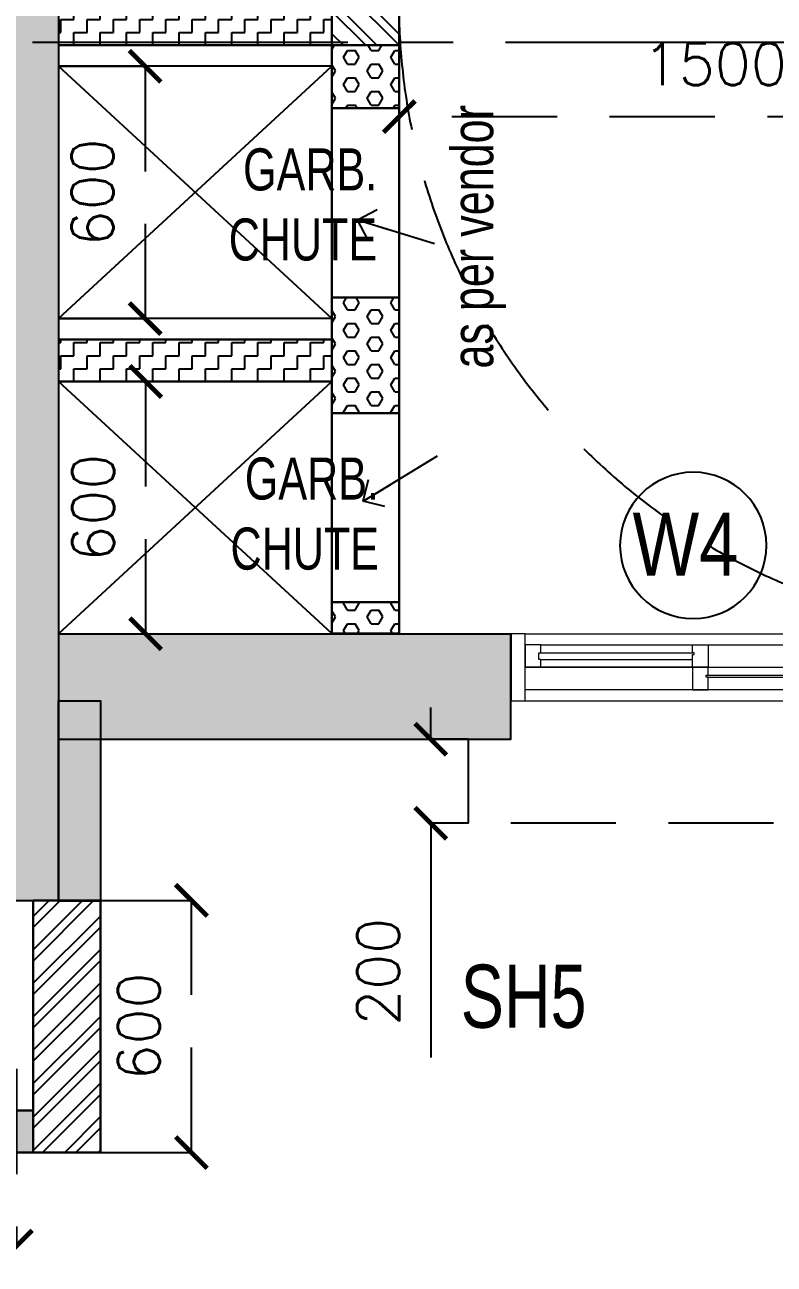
# Model space of a CAD drawing. Header units: millimetres. Extents: x 1124992 to 1258557, y -5767803 to -5695799.
# Drawn here: x 1196852 to 1198633, y -5720474 to -5717525 of the extents above; entities that cross this region are included whole.
import ezdxf
from ezdxf.enums import TextEntityAlignment as Align

# ---------------------------------------------------------------- set-up
doc = ezdxf.new("R2010")
doc.units = ezdxf.units.MM
doc.header["$LTSCALE"] = 1000
doc.header["$MEASUREMENT"] = 0
for name, pattern in [('$1$AUDIT_D_120904163729-0', [0]), ('$36$HIDDEN', [0.375, 0.25, -0.125]), ('3BHK-A$0$AUDIT_D_120904163729-0', [0]), ('AUDIT_D_120904163729-0', [0]), ('T8 - TYPICAL FLOOR CORE$0$AUDIT_D_120904163729-0', [0]), ('T8 - TYPICAL FLOOR CORE$0$HIDDEN', [0.375, 0.25, -0.125]), ('T8 - TYPICAL FLOOR CORE$0$T8 - TYPICAL FLOOR CORE$0$T10-TYPICAL FLOOR CORE$0$HIDDEN', [0.375, 0.25, -0.125]), ('T8(T9 IS SIMILAR) - DIMENSION & TEXTING$0$HIDDEN', [0.375, 0.25, -0.125]), ('T8(T9 IS SIMILAR) - TYPICAL FLOOR ELEVATION$0$AUDIT_D_120904163729-0', [0]), ('T8(T9 IS SIMILAR) - TYPICAL FLOOR ELEVATION$0$HIDDEN', [0.375, 0.25, -0.125]), ('T8_REFUGE COLUMNS$0$CENTER2', [1.125, 0.75, -0.125, 0.125, -0.125])]:
    doc.linetypes.add(name, pattern=pattern)
doc.layers.get('0').update_dxf_attribs({"linetype": 'AUDIT_D_120904163729-0'})
for name, color, linetype in [('$0$A-HATCH -160', 251, '$1$AUDIT_D_120904163729-0'), ('$21$A-DIMENSIONS', 2, '$36$HIDDEN'), ('3BHK-A$0$A-HATCH -160', 251, '3BHK-A$0$AUDIT_D_120904163729-0'), ('T8 - TYPICAL FLOOR CORE$0$A-DIMENSIONS', 2, 'T8 - TYPICAL FLOOR CORE$0$HIDDEN'), ('T8 - TYPICAL FLOOR CORE$0$A-HATCH -160', 251, 'T8 - TYPICAL FLOOR CORE$0$AUDIT_D_120904163729-0'), ('T8 - TYPICAL FLOOR CORE$0$HATCH', 8, 'Continuous'), ('T8 - TYPICAL FLOOR CORE$0$STRUC DIM', 30, 'Continuous'), ('T8 - TYPICAL FLOOR CORE$0$T8 - TYPICAL FLOOR CORE$0$CUT-OUT', 49, 'Continuous'), ('T8 - TYPICAL FLOOR CORE$0$T8 - TYPICAL FLOOR CORE$0$T10-TYPICAL FLOOR CORE$0$A-SLAB SUNK-AC LEDGES', 251, 'T8 - TYPICAL FLOOR CORE$0$T8 - TYPICAL FLOOR CORE$0$T10-TYPICAL FLOOR CORE$0$HIDDEN'), ('T8 - TYPICAL FLOOR CORE$1$a-window-no', 125, 'Continuous'), ('T8(T9 IS SIMILAR) - DIMENSION & TEXTING$0$A-DIMENSIONS', 2, 'T8(T9 IS SIMILAR) - DIMENSION & TEXTING$0$HIDDEN'), ('T8(T9 IS SIMILAR) - TYPICAL FLOOR ELEVATION$0$A-DIM', 1, 'T8(T9 IS SIMILAR) - TYPICAL FLOOR ELEVATION$0$AUDIT_D_120904163729-0'), ('T8(T9 IS SIMILAR) - TYPICAL FLOOR ELEVATION$0$A-WALL-FEATURES', 6, 'T8(T9 IS SIMILAR) - TYPICAL FLOOR ELEVATION$0$AUDIT_D_120904163729-0'), ('T8_REFUGE COLUMNS$0$A-CENTERLINE', 193, 'T8_REFUGE COLUMNS$0$CENTER2'), ('T8_REFUGE COLUMNS$0$A-RCC COLS', 3, 'Continuous'), ('T8_REFUGE COLUMNS$0$A-SHEAR WALL THICKENING', 3, 'Continuous'), ('T8_TYPICAL COLUMNS$0$A-RCC COLS', 3, 'Continuous'), ('T8_TYPICAL COLUMNS$1$A-SHEAR WALL THICKENING', 3, 'Continuous')]:
    doc.layers.add(name, color=color, linetype=linetype)
for name, color, linetype, lineweight in [('3BHK-A$0$$1$A-WALL- 160', 6, 'Continuous', 30), ('T8 - TYPICAL FLOOR CORE$0$A-WALL- 160', 6, 'Continuous', 30), ('T8 - TYPICAL FLOOR CORE$0$T8 - TYPICAL FLOOR CORE$0$A-WALL- 160', 6, 'Continuous', 30), ('T8 - TYPICAL FLOOR CORE$0$T8 - TYPICAL FLOOR CORE$1$a-Text', 4, 'Continuous', 0), ('T8 - TYPICAL FLOOR CORE$0$Window', 4, 'Continuous', 20), ('T8(T9 IS SIMILAR) - DIMENSION & TEXTING$0$T8 - TYPICAL FLOOR CORE$0$a-Text', 4, 'Continuous', 0), ('T8(T9 IS SIMILAR)$0$D&W', 8, 'Continuous', 25)]:
    doc.layers.add(name, color=color, linetype=linetype, lineweight=lineweight)
doc.layers.add('T8_REFUGE COLUMNS$1$COL-HATCH', color=7, linetype='Continuous', lineweight=25, true_color=0xa3a3a3)
doc.styles.add('T8 - TYPICAL FLOOR CORE$0$Romans 1', font='romans.shx', dxfattribs={"height": 100})
doc.styles.add('T8 - TYPICAL FLOOR CORE$0$T8 - TYPICAL FLOOR CORE$1$ARIAL ARROW', font='swisscl.ttf')
doc.styles.add('T8 - TYPICAL FLOOR CORE$1$LODHA STANDERD', font='sanss___.ttf')
doc.styles.add('T8(T9 IS SIMILAR) - DIMENSION & TEXTING$0$Romans 1', font='romans.shx', dxfattribs={"height": 100})
doc.styles.add('T8(T9 IS SIMILAR) - DIMENSION & TEXTING$0$T8 - TYPICAL FLOOR CORE$0$ARIAL ARROW', font='swisscl.ttf')
doc.styles.add('T8(T9 IS SIMILAR) - TYPICAL FLOOR ELEVATION$0$Romans 1', font='romans.shx', dxfattribs={"height": 100})
doc.dimstyles.new('T8 - TYPICAL FLOOR CORE$0$ALPINE S', dxfattribs={"dimscale": 0, "dimtxt": 100, "dimasz": 75, "dimexe": 0, "dimexo": 0, "dimgap": 75, "dimtad": 1, "dimdec": 0, "dimzin": 0, "dimdsep": 46, "dimtxsty": 'T8 - TYPICAL FLOOR CORE$0$Romans 1', "dimblk": 'T8 - TYPICAL FLOOR CORE$0$_ArchTick', "dimcen": 0.09, "dimclrd": 256, "dimclre": 256, "dimclrt": 7, "dimadec": 0, "dimazin": 0, "dimtfac": 1, "dimtdec": 0, "dimtofl": 0, "dimtmove": 1, "dimatfit": 0, "dimldrblk": 'T8 - TYPICAL FLOOR CORE$0$_Open90', "dimfxl": 1, "dimtolj": 1, "dimtzin": 0, "dimarcsym": 0})
doc.dimstyles.new('T8(T9 IS SIMILAR) - DIMENSION & TEXTING$0$ALPINE S', dxfattribs={"dimscale": 0, "dimtxt": 100, "dimasz": 75, "dimexe": 0, "dimexo": 0, "dimgap": 75, "dimtad": 1, "dimdec": 0, "dimzin": 0, "dimdsep": 46, "dimtxsty": 'T8(T9 IS SIMILAR) - DIMENSION & TEXTING$0$Romans 1', "dimblk": 'T8(T9 IS SIMILAR) - DIMENSION & TEXTING$0$_ArchTick', "dimcen": 0.09, "dimclrd": 256, "dimclre": 256, "dimclrt": 7, "dimadec": 0, "dimazin": 0, "dimtfac": 1, "dimtdec": 0, "dimtofl": 0, "dimtmove": 1, "dimatfit": 0, "dimldrblk": 'T8(T9 IS SIMILAR) - DIMENSION & TEXTING$0$_Open90', "dimfxl": 1, "dimtolj": 1, "dimtzin": 0, "dimarcsym": 0})
doc.dimstyles.new('T8(T9 IS SIMILAR) - TYPICAL FLOOR ELEVATION$0$ALPINE S', dxfattribs={"dimscale": 0, "dimtxt": 100, "dimasz": 75, "dimexe": 0, "dimexo": 0, "dimgap": 75, "dimtad": 1, "dimdec": 0, "dimzin": 0, "dimdsep": 46, "dimtxsty": 'T8(T9 IS SIMILAR) - TYPICAL FLOOR ELEVATION$0$Romans 1', "dimblk": 'T8(T9 IS SIMILAR) - TYPICAL FLOOR ELEVATION$0$_ArchTick', "dimcen": 0.09, "dimclrd": 256, "dimclre": 256, "dimclrt": 7, "dimadec": 0, "dimazin": 0, "dimtfac": 1, "dimtdec": 0, "dimtofl": 0, "dimtmove": 1, "dimatfit": 0, "dimldrblk": 'T8(T9 IS SIMILAR) - TYPICAL FLOOR ELEVATION$0$_Open90', "dimfxl": 1, "dimtolj": 1, "dimtzin": 0, "dimarcsym": 0})

# ---------------------------------------------------------------- blocks, each defined once
blk = doc.blocks.new('T8(T9 IS SIMILAR) - DIMENSION & TEXTING$0$_ArchTick')
at = {"color": 0, "linetype": 'ByBlock', "const_width": 0.15}
blk.add_lwpolyline([(-0.5, -0.5), (0.5, 0.5)], dxfattribs=at)
blk = doc.blocks.new('*D208')
at = {"layer": 'T8(T9 IS SIMILAR) - DIMENSION & TEXTING$0$A-DIMENSIONS', "linetype": 'T8(T9 IS SIMILAR) - DIMENSION & TEXTING$0$HIDDEN', "lineweight": -2, "transparency": 16777216}
for p, q in [((1196232.2, -5720005.3), (1196232.2, -5720431.1)), ((1196831.9, -5720009.6), (1196831.9, -5720431.1))]:
    blk.add_line(p, q, dxfattribs=at)
at = {"layer": 'T8(T9 IS SIMILAR) - DIMENSION & TEXTING$0$A-DIMENSIONS', "lineweight": -2, "transparency": 16777216}
blk.add_line((1196232.2, -5720431.1), (1196831.9, -5720431.1), dxfattribs=at)
at = {"layer": 'T8(T9 IS SIMILAR) - DIMENSION & TEXTING$0$A-DIMENSIONS', "linetype": 'ByBlock', "lineweight": -2, "transparency": 16777216, "xscale": 75, "yscale": 75, "zscale": 75, "rotation": 180}
blk.add_blockref('T8(T9 IS SIMILAR) - DIMENSION & TEXTING$0$_ArchTick', (1196232.2, -5720431.1), dxfattribs=at)
at = {"layer": 'T8(T9 IS SIMILAR) - DIMENSION & TEXTING$0$A-DIMENSIONS', "linetype": 'ByBlock', "lineweight": -2, "transparency": 16777216, "xscale": 75, "yscale": 75, "zscale": 75}
blk.add_blockref('T8(T9 IS SIMILAR) - DIMENSION & TEXTING$0$_ArchTick', (1196831.9, -5720431.1), dxfattribs=at)
at = {"layer": 'T8(T9 IS SIMILAR) - DIMENSION & TEXTING$0$A-DIMENSIONS', "color": 7, "linetype": 'ByBlock', "transparency": 16777216, "insert": (1196532.1, -5720306.1), "char_height": 100, "attachment_point": 5, "style": 'T8(T9 IS SIMILAR) - DIMENSION & TEXTING$0$Romans 1', "bg_fill": 3, "box_fill_scale": 1.25, "bg_fill_color": 256, "bg_fill_true_color": 13158600, "bg_fill_transparency": 0}
blk.add_mtext('\\A1;600', dxfattribs=at)
blk = doc.blocks.new('T8(T9 IS SIMILAR) - DIMENSION & TEXTING$0$_Open90')
at = {"color": 0, "linetype": 'ByBlock', "lineweight": -2}
for p, q in [((-0.5, 0.5), (0, 0)), ((0, 0), (-1, 0)), ((0, 0), (-0.5, -0.5))]:
    blk.add_line(p, q, dxfattribs=at)
blk = doc.blocks.new('*D170')
at = {"layer": 'T8(T9 IS SIMILAR) - DIMENSION & TEXTING$0$A-DIMENSIONS', "linetype": 'T8(T9 IS SIMILAR) - DIMENSION & TEXTING$0$HIDDEN', "lineweight": -2, "transparency": 16777216}
for p, q in [((1197031.9, -5719608.6), (1197248, -5719608.6)), ((1197031.9, -5720208.6), (1197248, -5720208.6))]:
    blk.add_line(p, q, dxfattribs=at)
at = {"layer": 'T8(T9 IS SIMILAR) - DIMENSION & TEXTING$0$A-DIMENSIONS', "lineweight": -2, "transparency": 16777216}
blk.add_line((1197248, -5720208.6), (1197248, -5719608.6), dxfattribs=at)
at = {"layer": 'T8(T9 IS SIMILAR) - DIMENSION & TEXTING$0$A-DIMENSIONS', "linetype": 'ByBlock', "lineweight": -2, "transparency": 16777216, "xscale": 75, "yscale": 75, "zscale": 75}
for p, rotation in [((1197248, -5719608.6), 90), ((1197248, -5720208.6), 270)]:
    blk.add_blockref('T8(T9 IS SIMILAR) - DIMENSION & TEXTING$0$_ArchTick', p, dxfattribs=dict(at, rotation=rotation))
at = {"layer": 'T8(T9 IS SIMILAR) - DIMENSION & TEXTING$0$A-DIMENSIONS', "color": 7, "linetype": 'ByBlock', "transparency": 16777216, "insert": (1197123, -5719908.6), "char_height": 100, "attachment_point": 5, "rotation": 90, "style": 'T8(T9 IS SIMILAR) - DIMENSION & TEXTING$0$Romans 1'}
blk.add_mtext('\\A1;600', dxfattribs=at)
blk = doc.blocks.new('T8_REFUGE COLUMNS$0$A$C277F3394')
at = {"layer": 'T8_REFUGE COLUMNS$0$A-SHEAR WALL THICKENING', "linetype": 'ByBlock', "true_color": 0xa3a3a3}
h = blk.add_hatch(color=253, dxfattribs=at)
h.dxf.hatch_style = 1
h.paths.add_polyline_path([(-8060.3, -385.5), (-8160.2, -385.5), (-8160.2, 90.8), (-8060.3, 90.8)])
at = {"layer": 'T8_REFUGE COLUMNS$0$A-SHEAR WALL THICKENING', "linetype": 'ByBlock'}
blk.add_lwpolyline([(-8060.3, -385.5), (-8160.2, -385.5), (-8160.2, 90.8), (-8060.3, 90.8)], close=True, dxfattribs=at)
blk = doc.blocks.new('T8_REFUGE COLUMNS$0$A$C46A13422')
at = {"layer": 'T8_REFUGE COLUMNS$0$A-SHEAR WALL THICKENING', "linetype": 'ByBlock'}
blk.add_blockref('T8_REFUGE COLUMNS$0$A$C277F3394', (-5609.8, -7500), dxfattribs=at)
blk = doc.blocks.new('T8_REFUGE COLUMNS')
at = {"layer": 'T8_REFUGE COLUMNS$1$COL-HATCH', "linetype": 'ByBlock'}
h = blk.add_hatch(color=256, dxfattribs=at)
h.dxf.hatch_style = 1
h.paths.add_polyline_path([(1196682.1, -5715374.9), (1196932.1, -5715374.9), (1196932.1, -5719609.9), (1196682.1, -5719609.9)])
h = blk.add_hatch(color=256, dxfattribs=at)
h.dxf.hatch_style = 1
h.paths.add_polyline_path([(1198007.1, -5718974.9), (1196932.1, -5718974.9), (1196932.1, -5719224.9), (1198007.1, -5719224.9)])
at = {"layer": 'T8_REFUGE COLUMNS$0$A-CENTERLINE'}
blk.add_line((1223494.9, -5717567.4), (1182495.9, -5717567.4), dxfattribs=at)
at = {"layer": 'T8_REFUGE COLUMNS$0$A-RCC COLS', "linetype": 'ByBlock'}
for points in [[(1196682.1, -5715374.9), (1196932.1, -5715374.9), (1196932.1, -5719609.9), (1196682.1, -5719609.9)], [(1198007.1, -5718974.9), (1196932.1, -5718974.9), (1196932.1, -5719224.9), (1198007.1, -5719224.9)]]:
    blk.add_lwpolyline(points, close=True, dxfattribs=at)
blk.add_blockref('T8_REFUGE COLUMNS$0$A$C46A13422', (1210702.1, -5711724.9), dxfattribs=at)
blk = doc.blocks.new('T8_TYPICAL COLUMNS$0$A$C277F3394')
at = {"layer": 'T8_TYPICAL COLUMNS$1$A-SHEAR WALL THICKENING', "linetype": 'ByBlock'}
h = blk.add_hatch(color=31, dxfattribs=at)
h.dxf.hatch_style = 1
h.paths.add_polyline_path([(-8060.3, -385.5), (-8160.2, -385.5), (-8160.2, 90.8), (-8060.3, 90.8)])
blk.add_lwpolyline([(-8060.3, -385.5), (-8160.2, -385.5), (-8160.2, 90.8), (-8060.3, 90.8)], close=True, dxfattribs=at)
blk = doc.blocks.new('T8_TYPICAL COLUMNS$0$A$C46A13422')
at = {"layer": 'T8_TYPICAL COLUMNS$1$A-SHEAR WALL THICKENING', "linetype": 'ByBlock'}
blk.add_blockref('T8_TYPICAL COLUMNS$0$A$C277F3394', (-5609.8, -7500), dxfattribs=at)
blk = doc.blocks.new('T8_TYPICAL COLUMNS')
at = {"layer": 'T8_TYPICAL COLUMNS$0$A-RCC COLS', "linetype": 'ByBlock'}
for name, p in [('T8_REFUGE COLUMNS', (0, 0)), ('T8_TYPICAL COLUMNS$0$A$C46A13422', (1210702.1, -5711724.9))]:
    blk.add_blockref(name, p, dxfattribs=at)
blk = doc.blocks.new('3BHK-A')
at = {"layer": '3BHK-A$0$A-HATCH -160', "linetype": 'ByBlock'}
h = blk.add_hatch(dxfattribs=at)
h.set_pattern_fill('ZIGZAG', color=256, scale=250)
h.set_pattern_definition([(9e-15, (1e-08, 0), (31.25, 31.25), [31.25, -31.25]), (90, (31.25, 0), (-31.25, 31.25), [31.25, -31.25])])
h.paths.add_polyline_path([(1185182.8, -5714749.5), (1186532.7, -5714749.5), (1186532.7, -5714149.5), (1186632.7, -5714149.5), (1186632.7, -5714749.5), (1188712.7, -5714749.5), (1188712.7, -5714049.5), (1189032.5, -5714049.5), (1189032.5, -5714149.5), (1188812.7, -5714149.5), (1188812.7, -5715449.5), (1189032.5, -5715449.5), (1189032.5, -5715549.5), (1188712.7, -5715549.5), (1188712.7, -5714849.5), (1186632.7, -5714849.5), (1186632.7, -5715664.5), (1186532.7, -5715664.5), (1186532.7, -5714849.5), (1185182.8, -5714849.5)])
h.paths.add_polyline_path([(1185182.8, -5713249.5), (1185782.7, -5713249.5), (1185782.7, -5713149.5), (1185182.8, -5713149.5)])
h.paths.add_polyline_path([(1186532.7, -5710699.5), (1186632.7, -5710699.5), (1186632.7, -5713249.5), (1186532.7, -5713249.5)])
h.paths.add_polyline_path([(1186532.7, -5717399.5), (1186632.7, -5717399.5), (1186632.7, -5716414.5), (1186532.7, -5716414.5)])
h.paths.add_polyline_path([(1194902.2, -5715375), (1194082.3, -5715375), (1194082.3, -5715475), (1194902.2, -5715475)])
h.paths.add_polyline_path([(1195782.2, -5715375), (1196682.2, -5715375), (1196682.2, -5715475), (1195782.2, -5715475)])
h.paths.add_polyline_path([(1194132.5, -5714149.9), (1196532.4, -5714149.9), (1196532.4, -5714049.9), (1194132.5, -5714049.9)])
h.paths.add_polyline_path([(1197432.4, -5711800.2), (1197532.4, -5711800.2), (1197532.4, -5714149.9), (1197432.4, -5714149.9)])
h.paths.add_polyline_path([(1198282.4, -5714149.9), (1198958.7, -5714149.9), (1198958.7, -5714049.9), (1198282.4, -5714049.9)])
h.paths.add_polyline_path([(1196871.9, -5720208.6), (1196082.2, -5720209.7), (1196082.3, -5720109.7), (1196082.2, -5720109.7), (1196182.2, -5720109.7), (1196871.9, -5720108.6)])
h.paths.add_polyline_path([(1193397.2, -5709939.9), (1193882.3, -5709939.6), (1193882.3, -5710040.1), (1193397.3, -5710040.1)])
h.paths.add_polyline_path([(1186632.7, -5708554.7), (1187192.3, -5708554.8), (1187192.3, -5708654.7), (1186632.7, -5708654.7)])
h.paths.add_polyline_path([(1194182.3, -5715724), (1194082.3, -5715724), (1194082.3, -5715474), (1194182.3, -5715474)])
h = blk.add_hatch(dxfattribs=at)
h.set_pattern_fill('ANSI32', color=256, scale=150)
h.set_pattern_definition([(45, (99.04, 1285.594), (-39.77475644, 39.77475644), []), (45, (125.557, 1285.594), (-39.77475644, 39.77475644), [])])
h.paths.add_polyline_path([(1196871.9, -5719609.9), (1197031.9, -5719609.9), (1197031.9, -5720209.9), (1196871.9, -5720209.9)])
at = {"layer": '3BHK-A$0$$1$A-WALL- 160', "linetype": 'ByBlock'}
for p, q in [((1196871.9, -5720208.6), (1196871.9, -5719608.6)), ((1196871.9, -5719608.6), (1197031.9, -5719608.6)), ((1197031.9, -5719608.6), (1197031.9, -5720208.6)), ((1197031.9, -5720208.6), (1196082.2, -5720208.6, 0))]:
    blk.add_line(p, q, dxfattribs=at)
at = {"layer": '3BHK-A$0$$1$A-WALL- 160', "linetype": 'ByBlock', "elevation": 0}
blk.add_lwpolyline([(1196871.9, -5720108.6), (1196082.2, -5720108.6), (1196082.2, -5720208.6), (1196871.9, -5720208.6)], close=True, dxfattribs=at)
blk = doc.blocks.new('T8(T9 IS SIMILAR) - TYPICAL FLOOR ELEVATION$0$_ArchTick')
at = {"color": 0, "linetype": 'ByBlock', "const_width": 0.15}
blk.add_lwpolyline([(-0.5, -0.5), (0.5, 0.5)], dxfattribs=at)
blk = doc.blocks.new('*D740')
at = {"layer": 'T8(T9 IS SIMILAR) - TYPICAL FLOOR ELEVATION$0$A-DIM', "lineweight": -2, "transparency": 16777216}
for p, q in [((1197817, -5719224.9), (1197817, -5719149.9)), ((1197817, -5719424.9), (1197817, -5719982))]:
    blk.add_line(p, q, dxfattribs=at)
at = {"layer": 'T8(T9 IS SIMILAR) - TYPICAL FLOOR ELEVATION$0$A-DIM', "linetype": 'T8(T9 IS SIMILAR) - TYPICAL FLOOR ELEVATION$0$HIDDEN', "lineweight": -2, "transparency": 16777216}
for p, q in [((1197907.1, -5719224.9), (1197817, -5719224.9)), ((1197907.1, -5719424.9), (1197817, -5719424.9))]:
    blk.add_line(p, q, dxfattribs=at)
at = {"layer": 'T8(T9 IS SIMILAR) - TYPICAL FLOOR ELEVATION$0$A-DIM', "linetype": 'ByBlock', "lineweight": -2, "transparency": 16777216, "xscale": 75, "yscale": 75, "zscale": 75}
for p, rotation in [((1197817, -5719224.9), 270), ((1197817, -5719424.9), 90)]:
    blk.add_blockref('T8(T9 IS SIMILAR) - TYPICAL FLOOR ELEVATION$0$_ArchTick', p, dxfattribs=dict(at, rotation=rotation))
at = {"layer": 'T8(T9 IS SIMILAR) - TYPICAL FLOOR ELEVATION$0$A-DIM', "color": 7, "linetype": 'ByBlock', "transparency": 16777216, "insert": (1197692, -5719778.4), "char_height": 100, "attachment_point": 5, "rotation": 90, "style": 'T8(T9 IS SIMILAR) - TYPICAL FLOOR ELEVATION$0$Romans 1'}
blk.add_mtext('\\A1;200', dxfattribs=at)
blk = doc.blocks.new('T8(T9 IS SIMILAR) - TYPICAL FLOOR ELEVATION$0$_Open90')
at = {"color": 0, "linetype": 'ByBlock', "lineweight": -2}
for p, q in [((-0.5, 0.5), (0, 0)), ((0, 0), (-1, 0)), ((0, 0), (-0.5, -0.5))]:
    blk.add_line(p, q, dxfattribs=at)
blk = doc.blocks.new('T8 - TYPICAL FLOOR CORE$0$1500-flat-1')
at = {"layer": 'T8 - TYPICAL FLOOR CORE$0$Window', "color": 1, "lineweight": 13}
for p, q in [((1149675.6, -5694418.8), (1148842.5, -5694418.8)), ((1149240.3, -5694418.8), (1148880, -5694418.8)), ((1148880, -5694445.5), (1149675.6, -5694445.5)), ((1149307.5, -5694498.8), (1148842.5, -5694498.8)), ((1149240.3, -5694498.8), (1148880, -5694498.8)), ((1149638.1, -5694498.8), (1149277.8, -5694498.8)), ((1149277.8, -5694498.8), (1149675.6, -5694498.8)), ((1149638.1, -5694552.2), (1148842.5, -5694552.2)), ((1149675.6, -5694578.8), (1148842.5, -5694578.8))]:
    blk.add_line(p, q, dxfattribs=at)
at = {"layer": 'T8 - TYPICAL FLOOR CORE$0$Window', "color": 5, "lineweight": 13}
for p, q in [((1149240.3, -5694475.7), (1148880, -5694475.7)), ((1149240.3, -5694480.2), (1148880, -5694480.2)), ((1149638.1, -5694517.4), (1149277.8, -5694517.4)), ((1149638.1, -5694533.6), (1149277.8, -5694533.6))]:
    blk.add_line(p, q, dxfattribs=at)
at = {"layer": 'T8 - TYPICAL FLOOR CORE$0$Window', "color": 4, "lineweight": 13}
for points in [[(1148842.5, -5694418.8), (1148809.5, -5694418.8), (1148809.5, -5694578.8), (1148842.5, -5694578.8)], [(1149708.6, -5694418.8), (1149675.6, -5694418.8), (1149675.6, -5694578.8), (1149708.6, -5694578.8)], [(1148880, -5694480.2), (1148880, -5694498.8), (1148842.5, -5694498.8), (1148842.5, -5694445.5), (1148880, -5694445.5), (1148880, -5694475.7), (1148875.5, -5694475.7), (1148875.5, -5694480.2)], [(1149240.3, -5694480.2), (1149240.3, -5694498.8), (1149277.8, -5694498.8), (1149277.8, -5694445.5), (1149240.3, -5694445.5), (1149240.3, -5694475.7), (1149244.8, -5694475.7), (1149244.8, -5694480.2)], [(1149277.8, -5694533.6), (1149277.8, -5694552.2), (1149240.3, -5694552.2), (1149240.3, -5694498.8), (1149277.8, -5694498.8), (1149277.8, -5694529.1), (1149273.3, -5694529.1), (1149273.3, -5694533.6)], [(1149638.1, -5694533.6), (1149638.1, -5694552.2), (1149675.6, -5694552.2), (1149675.6, -5694498.8), (1149638.1, -5694498.8), (1149638.1, -5694517.4), (1149642.6, -5694517.4), (1149642.6, -5694533.6)]]:
    blk.add_lwpolyline(points, close=True, dxfattribs=at)
blk = doc.blocks.new('T8 - TYPICAL FLOOR CORE$1$WINDOW TAG')
at = {"layer": 'T8 - TYPICAL FLOOR CORE$1$a-window-no'}
blk.add_circle((0, 0), 174.1, dxfattribs=at)
at = {"layer": 'T8 - TYPICAL FLOOR CORE$1$a-window-no', "style": 'T8 - TYPICAL FLOOR CORE$1$LODHA STANDERD'}
blk.add_attdef('WINDOW', text='', height=150, dxfattribs=at).set_placement((11.3, 2.8), align=Align.MIDDLE_CENTER)
blk = doc.blocks.new('T8 - TYPICAL FLOOR CORE$0$_ArchTick')
at = {"color": 0, "linetype": 'ByBlock', "const_width": 0.15}
blk.add_lwpolyline([(-0.5, -0.5), (0.5, 0.5)], dxfattribs=at)
blk = doc.blocks.new('*D824')
at = {"layer": 'T8 - TYPICAL FLOOR CORE$0$A-DIMENSIONS', "linetype": 'T8 - TYPICAL FLOOR CORE$0$HIDDEN', "lineweight": -2, "transparency": 16777216}
for p, q in [((1197742.2, -5717924.3), (1197742.2, -5717743.8)), ((1199242.2, -5717925.3), (1199242.2, -5717743.8))]:
    blk.add_line(p, q, dxfattribs=at)
at = {"layer": 'T8 - TYPICAL FLOOR CORE$0$A-DIMENSIONS', "lineweight": -2, "transparency": 16777216}
blk.add_line((1199242.2, -5717743.8), (1197742.2, -5717743.8), dxfattribs=at)
at = {"layer": 'T8 - TYPICAL FLOOR CORE$0$A-DIMENSIONS', "linetype": 'ByBlock', "lineweight": -2, "transparency": 16777216, "xscale": 75, "yscale": 75, "zscale": 75, "rotation": 180}
blk.add_blockref('T8 - TYPICAL FLOOR CORE$0$_ArchTick', (1197742.2, -5717743.8), dxfattribs=at)
at = {"layer": 'T8 - TYPICAL FLOOR CORE$0$A-DIMENSIONS', "linetype": 'ByBlock', "lineweight": -2, "transparency": 16777216, "xscale": 75, "yscale": 75, "zscale": 75}
blk.add_blockref('T8 - TYPICAL FLOOR CORE$0$_ArchTick', (1199242.2, -5717743.8), dxfattribs=at)
at = {"layer": 'T8 - TYPICAL FLOOR CORE$0$A-DIMENSIONS', "color": 7, "linetype": 'ByBlock', "transparency": 16777216, "insert": (1198492.2, -5717618.8), "char_height": 100, "attachment_point": 5, "style": 'T8 - TYPICAL FLOOR CORE$0$Romans 1'}
blk.add_mtext('\\A1;1500', dxfattribs=at)
blk = doc.blocks.new('T8 - TYPICAL FLOOR CORE$0$_Open90')
at = {"color": 0, "linetype": 'ByBlock', "lineweight": -2}
for p, q in [((-0.5, 0.5), (0, 0)), ((0, 0), (-1, 0)), ((0, 0), (-0.5, -0.5))]:
    blk.add_line(p, q, dxfattribs=at)
blk = doc.blocks.new('*D815')
at = {"layer": 'T8 - TYPICAL FLOOR CORE$0$A-DIMENSIONS', "linetype": 'T8 - TYPICAL FLOOR CORE$0$HIDDEN', "lineweight": -2, "transparency": 16777216}
for p, q in [((1196933, -5718373.9), (1197139.2, -5718373.9)), ((1196933, -5718974.2), (1197139.2, -5718974.2))]:
    blk.add_line(p, q, dxfattribs=at)
at = {"layer": 'T8 - TYPICAL FLOOR CORE$0$A-DIMENSIONS', "lineweight": -2, "transparency": 16777216}
blk.add_line((1197139.2, -5718373.9), (1197139.2, -5718974.2), dxfattribs=at)
at = {"layer": 'T8 - TYPICAL FLOOR CORE$0$A-DIMENSIONS', "linetype": 'ByBlock', "lineweight": -2, "transparency": 16777216, "xscale": 75, "yscale": 75, "zscale": 75}
for p, rotation in [((1197139.2, -5718373.9), 90), ((1197139.2, -5718974.2), 270)]:
    blk.add_blockref('T8 - TYPICAL FLOOR CORE$0$_ArchTick', p, dxfattribs=dict(at, rotation=rotation))
at = {"layer": 'T8 - TYPICAL FLOOR CORE$0$A-DIMENSIONS', "color": 7, "linetype": 'ByBlock', "transparency": 16777216, "insert": (1197014.2, -5718674.1), "char_height": 100, "attachment_point": 5, "rotation": 90, "style": 'T8 - TYPICAL FLOOR CORE$0$Romans 1'}
blk.add_mtext('\\A1;600', dxfattribs=at)
blk = doc.blocks.new('*D817')
at = {"layer": 'T8 - TYPICAL FLOOR CORE$0$A-DIMENSIONS', "linetype": 'T8 - TYPICAL FLOOR CORE$0$HIDDEN', "lineweight": -2, "transparency": 16777216}
for p, q in [((1196933, -5717623.9), (1197137.9, -5717623.9)), ((1196933, -5718223.9), (1197137.9, -5718223.9))]:
    blk.add_line(p, q, dxfattribs=at)
at = {"layer": 'T8 - TYPICAL FLOOR CORE$0$A-DIMENSIONS', "lineweight": -2, "transparency": 16777216}
blk.add_line((1197137.9, -5717623.9), (1197137.9, -5718223.9), dxfattribs=at)
at = {"layer": 'T8 - TYPICAL FLOOR CORE$0$A-DIMENSIONS', "linetype": 'ByBlock', "lineweight": -2, "transparency": 16777216, "xscale": 75, "yscale": 75, "zscale": 75}
for p, rotation in [((1197137.9, -5717623.9), 90), ((1197137.9, -5718223.9), 270)]:
    blk.add_blockref('T8 - TYPICAL FLOOR CORE$0$_ArchTick', p, dxfattribs=dict(at, rotation=rotation))
at = {"layer": 'T8 - TYPICAL FLOOR CORE$0$A-DIMENSIONS', "color": 7, "linetype": 'ByBlock', "transparency": 16777216, "insert": (1197012.9, -5717923.9), "char_height": 100, "attachment_point": 5, "rotation": 90, "style": 'T8 - TYPICAL FLOOR CORE$0$Romans 1'}
blk.add_mtext('\\A1;600', dxfattribs=at)
blk = doc.blocks.new('T8(T9 IS SIMILAR) - DIMENSION & TEXTING')
at = {"layer": 'T8(T9 IS SIMILAR) - DIMENSION & TEXTING$0$T8 - TYPICAL FLOOR CORE$0$a-Text', "linetype": 'ByBlock', "insert": (1198187.3, -5719913.7), "char_height": 150, "width": 3499.366, "attachment_point": 9, "style": 'T8(T9 IS SIMILAR) - DIMENSION & TEXTING$0$T8 - TYPICAL FLOOR CORE$0$ARIAL ARROW'}
blk.add_mtext('SH5', dxfattribs=at)
at = {"layer": 'T8(T9 IS SIMILAR) - DIMENSION & TEXTING$0$A-DIMENSIONS', "linetype": 'ByBlock'}
dim = blk.add_linear_dim(base=(1197248, -5719608.6), p1=(1197031.9, -5720208.6), p2=(1197031.9, -5719608.6), angle=90, dimstyle='T8(T9 IS SIMILAR) - DIMENSION & TEXTING$0$ALPINE S', override={"dimscale": 1, "dimfxl": 5, "dimarcsym": 1}, dxfattribs=at)
dim.commit()
dim.dimension.update_dxf_attribs({"geometry": '*D170', "text_midpoint": (1197123, -5719908.6)})
dim = blk.add_linear_dim(base=(1196831.9, -5720431.1), p1=(1196232.2, -5720005.3, 0), p2=(1196831.9, -5720009.6, 0), dimstyle='T8(T9 IS SIMILAR) - DIMENSION & TEXTING$0$ALPINE S', override={"dimscale": 1, "dimfxl": 5, "dimtfill": 1, "dimarcsym": 1}, dxfattribs=at)
dim.commit()
dim.dimension.update_dxf_attribs({"geometry": '*D208', "text_midpoint": (1196532.1, -5720306.1)})
blk = doc.blocks.new('T8(T9 IS SIMILAR) - TYPICAL FLOOR ELEVATION')
at = {"layer": 'T8(T9 IS SIMILAR) - TYPICAL FLOOR ELEVATION$0$A-WALL-FEATURES', "color": 8, "linetype": 'T8(T9 IS SIMILAR) - TYPICAL FLOOR ELEVATION$0$HIDDEN'}
blk.add_lwpolyline([(1199007.1, -5719224.9), (1199007.1, -5719424.9), (1197907.1, -5719424.9), (1197907.1, -5719224.9)], dxfattribs=at)
at = {"layer": 'T8(T9 IS SIMILAR) - TYPICAL FLOOR ELEVATION$0$A-DIM', "linetype": 'ByBlock'}
dim = blk.add_linear_dim(base=(1197817, -5719224.9), p1=(1197907.1, -5719424.9), p2=(1197907.1, -5719224.9), angle=90, dimstyle='T8(T9 IS SIMILAR) - TYPICAL FLOOR ELEVATION$0$ALPINE S', override={"dimscale": 1, "dimtmove": 0, "dimfxl": 5, "dimarcsym": 1}, dxfattribs=at)
dim.commit()
dim.dimension.update_dxf_attribs({"geometry": '*D740', "text_midpoint": (1197817, -5719778.4), "dimtype": 128})
blk = doc.blocks.new('T8 - TYPICAL FLOOR CORE')
at = {"layer": 'T8 - TYPICAL FLOOR CORE$0$A-HATCH -160', "linetype": 'ByBlock'}
h = blk.add_hatch(dxfattribs=at)
h.set_pattern_fill('ZIGZAG', color=256, scale=250)
h.set_pattern_definition([(9e-15, (5e-08, 50), (31.25, 31.25), [31.25, -31.25]), (90, (31.25, 50), (-31.25, 31.25), [31.25, -31.25])])
h.paths.add_polyline_path([(1196932.3, -5717473.9), (1197582.2, -5717473.9), (1197582.2, -5717573.9), (1196932.3, -5717573.9)])
h = blk.add_hatch(dxfattribs=at)
h.set_pattern_fill('ZIGZAG', color=256, scale=250)
h.set_pattern_definition([(9e-15, (7e-09, 9e-10), (31.25, 31.25), [31.25, -31.25]), (90, (31.25, 9e-10), (-31.25, 31.25), [31.25, -31.25])])
h.paths.add_polyline_path([(1196932.3, -5718273.9), (1197582.2, -5718273.9), (1197582.2, -5718373.9), (1196932.1, -5718373.9)])
at = {"layer": 'T8 - TYPICAL FLOOR CORE$0$T8 - TYPICAL FLOOR CORE$0$T10-TYPICAL FLOOR CORE$0$A-SLAB SUNK-AC LEDGES', "linetype": 'ByBlock'}
h = blk.add_hatch(dxfattribs=at)
h.set_pattern_fill('ANSI32', color=256, scale=150)
h.set_pattern_definition([(135, (1196133.07, -5692975.044), (-39.77476, -39.77476), []), (135, (1196133.07, -5692948.53), (-39.77476, -39.77476), [])])
h.paths.add_polyline_path([(1197742.2, -5717573.9), (1197742.2, -5715624.9), (1197582.2, -5715624.9), (1197582.2, -5717573.9)])
h.paths.add_polyline_path([(1197742.2, -5717573.9), (1197582.2, -5717573.9), (1197582.2, -5717573.9), (1197742.2, -5717573.9)])
h.paths.add_polyline_path([(1197582.2, -5717573.9), (1197742.2, -5717573.9), (1197742.2, -5717573.9), (1197582.2, -5717573.9)])
h.paths.add_polyline_path([(1197700.4, -5717573.9), (1197742.2, -5717573.9)], flags=16)
h = blk.add_hatch(dxfattribs=at)
h.set_pattern_fill('HEX', color=256, scale=150)
h.paths.add_polyline_path([(1197582.2, -5717573.9), (1197742.2, -5717573.9), (1197742.2, -5717723.9), (1197582.2, -5717723.9)])
h.paths.add_polyline_path([(1197582.2, -5718173.9), (1197742.2, -5718173.9), (1197742.2, -5718448.9), (1197582.2, -5718448.9)])
h.paths.add_polyline_path([(1197582.2, -5718898.9), (1197742.2, -5718898.9), (1197742.2, -5718974.9), (1197582.2, -5718974.9)])
at = {"layer": 'T8 - TYPICAL FLOOR CORE$0$HATCH', "linetype": 'T8 - TYPICAL FLOOR CORE$0$HIDDEN'}
blk.add_arc((1199242.9, -5717472.1), 1501.7, 182.0704, 269.9715, dxfattribs=at)
at = {"layer": 'T8 - TYPICAL FLOOR CORE$0$STRUC DIM'}
for p, q in [((1197582.2, -5717723.9), (1197742.2, -5717723.9)), ((1197582.2, -5718173.9), (1197742.2, -5718173.9))]:
    blk.add_line(p, q, dxfattribs=at)
at = {"layer": 'T8 - TYPICAL FLOOR CORE$0$T8 - TYPICAL FLOOR CORE$0$A-WALL- 160', "linetype": 'ByBlock'}
for p, q in [((1197582.2, -5717723.9), (1197582.2, -5715623.1)), ((1197742.2, -5717723.9), (1197742.2, -5715623.1)), ((1197582.2, -5717573.9), (1196932.3, -5717573.9)), ((1197582.2, -5717573.9), (1197742.2, -5717573.9, -0.4)), ((1197582.2, -5718273.9), (1196932.3, -5718273.9)), ((1197582.2, -5718373.9), (1197582.2, -5718273.9)), ((1197582.2, -5718373.9), (1196932.3, -5718373.9)), ((1197582.2, -5718373.9), (1196932.3, -5718373.9))]:
    blk.add_line(p, q, dxfattribs=at)
for points in [[(1197742.2, -5718973.9), (1197582.2, -5718973.9), (1197582.2, -5717723.9), (1197742.2, -5717723.9)], [(1197582.2, -5718173.9), (1197742.2, -5718173.9), (1197742.2, -5717723.9), (1197582.2, -5717723.9)], [(1197582.2, -5718898.9), (1197742.2, -5718898.9), (1197742.2, -5718448.9), (1197582.2, -5718448.9)]]:
    blk.add_lwpolyline(points, close=True, dxfattribs=at)
at = {"layer": 'T8 - TYPICAL FLOOR CORE$0$T8 - TYPICAL FLOOR CORE$0$CUT-OUT'}
for p, q in [((1197582.2, -5717623.9), (1196932.3, -5717623.9)), ((1197582.2, -5718223.9), (1196932.3, -5717623.9)), ((1196932.3, -5718223.9), (1197582.2, -5717623.9)), ((1197582.2, -5718223.9), (1196932.3, -5717623.9)), ((1196932.3, -5718223.9), (1197582.2, -5717623.9)), ((1197582.2, -5718223.9), (1196932.3, -5718223.9)), ((1197582.2, -5718973.9), (1196932.3, -5718373.9)), ((1196932.3, -5718974.1), (1197582.2, -5718373.9)), ((1197582.2, -5718973.9), (1196932.3, -5718373.9)), ((1196932.3, -5718974.1), (1197582.2, -5718373.9))]:
    blk.add_line(p, q, dxfattribs=at)
at = {"layer": 'T8 - TYPICAL FLOOR CORE$0$A-WALL- 160', "rotation": 180}
blk.add_blockref('T8 - TYPICAL FLOOR CORE$0$1500-flat-1', (2347716.7, -11413552.8), dxfattribs=at)
at = {"layer": 'T8 - TYPICAL FLOOR CORE$1$a-window-no'}
ref = blk.add_blockref('T8 - TYPICAL FLOOR CORE$1$WINDOW TAG', (1198440.9, -5718764), dxfattribs=dict(at, xscale=-1))
ref.add_attrib('WINDOW', 'W4', dxfattribs={"height": 150, "style": 'T8 - TYPICAL FLOOR CORE$1$LODHA STANDERD', "width": 0.8}).set_placement((1198422.5, -5718761.2), align=Align.MIDDLE_CENTER)
at = {"layer": 'T8 - TYPICAL FLOOR CORE$0$T8 - TYPICAL FLOOR CORE$1$a-Text', "linetype": 'ByBlock', "insert": (1197995.7, -5717716.2, 0.6), "char_height": 100, "width": 1179.938, "attachment_point": 9, "rotation": 90, "style": 'T8 - TYPICAL FLOOR CORE$0$T8 - TYPICAL FLOOR CORE$1$ARIAL ARROW'}
blk.add_mtext('as per vendor', dxfattribs=at)
at = {"layer": 'T8 - TYPICAL FLOOR CORE$0$T8 - TYPICAL FLOOR CORE$1$a-Text', "linetype": 'ByBlock', "char_height": 100, "width": 616.956, "attachment_point": 9, "style": 'T8 - TYPICAL FLOOR CORE$0$T8 - TYPICAL FLOOR CORE$1$ARIAL ARROW'}
for insert in [(1197689.7, -5718087.4), (1197693.9, -5718822.9)]:
    blk.add_mtext('GARB.\\PCHUTE', dxfattribs=dict(at, insert=insert))
at = {"layer": 'T8 - TYPICAL FLOOR CORE$0$A-DIMENSIONS', "linetype": 'ByBlock'}
dim = blk.add_linear_dim(base=(1197742.2, -5717743.8), p1=(1199242.2, -5717925.3), p2=(1197742.2, -5717924.3), dimstyle='T8 - TYPICAL FLOOR CORE$0$ALPINE S', override={"dimscale": 1, "dimfxl": 5, "dimarcsym": 1}, dxfattribs=at)
dim.commit()
dim.dimension.update_dxf_attribs({"geometry": '*D824', "text_midpoint": (1198492.2, -5717618.8)})
for base, p1, p2, picture, middle in [((1197137.9, -5718223.9), (1196933, -5717623.9), (1196933, -5718223.9, 0), '*D817', (1197012.9, -5717923.9)), ((1197139.2, -5718974.2), (1196933, -5718373.9), (1196933, -5718974.2, -0.1), '*D815', (1197014.2, -5718674.1))]:
    dim = blk.add_linear_dim(base=base, p1=p1, p2=p2, angle=90, dimstyle='T8 - TYPICAL FLOOR CORE$0$ALPINE S', override={"dimscale": 1, "dimtxt": 200, "dimfxl": 5, "dimarcsym": 1}, dxfattribs=at)
    dim.commit()
    dim.dimension.update_dxf_attribs({"geometry": picture, "text_midpoint": middle})
for points in [[(1197642.8, -5717989.3), (1197825.6, -5718045.7)], [(1197656.6, -5718658.6), (1197833.1, -5718550.7)]]:
    blk.add_leader(points, dimstyle='T8 - TYPICAL FLOOR CORE$0$ALPINE S', override={"dimscale": 1, "dimfxl": 5, "dimarcsym": 1}, dxfattribs=at)
blk = doc.blocks.new('T8(T9 IS SIMILAR)')
at = {"layer": 'T8(T9 IS SIMILAR)$0$D&W', "linetype": 'ByBlock'}
blk.add_blockref('3BHK-A', (0, 0), dxfattribs=at)
blk.add_blockref('T8(T9 IS SIMILAR) - TYPICAL FLOOR ELEVATION', (0, 0), dxfattribs=at)
blk.add_blockref('T8 - TYPICAL FLOOR CORE', (0, 0), dxfattribs=at)
blk.add_blockref('T8_TYPICAL COLUMNS', (0, 0), dxfattribs=at)

msp = doc.modelspace()

# ---------------------------------------------------------------- block references
at = {"layer": '$21$A-DIMENSIONS', "linetype": 'ByBlock'}
msp.add_blockref('T8(T9 IS SIMILAR)', (0, 0), dxfattribs=at)

# ---------------------------------------------------------------- next in the draw order: block references
at = {"layer": '$0$A-HATCH -160', "linetype": 'ByBlock'}
msp.add_blockref('T8(T9 IS SIMILAR) - DIMENSION & TEXTING', (0, 0), dxfattribs=at)

doc.saveas('drawing.dxf')
